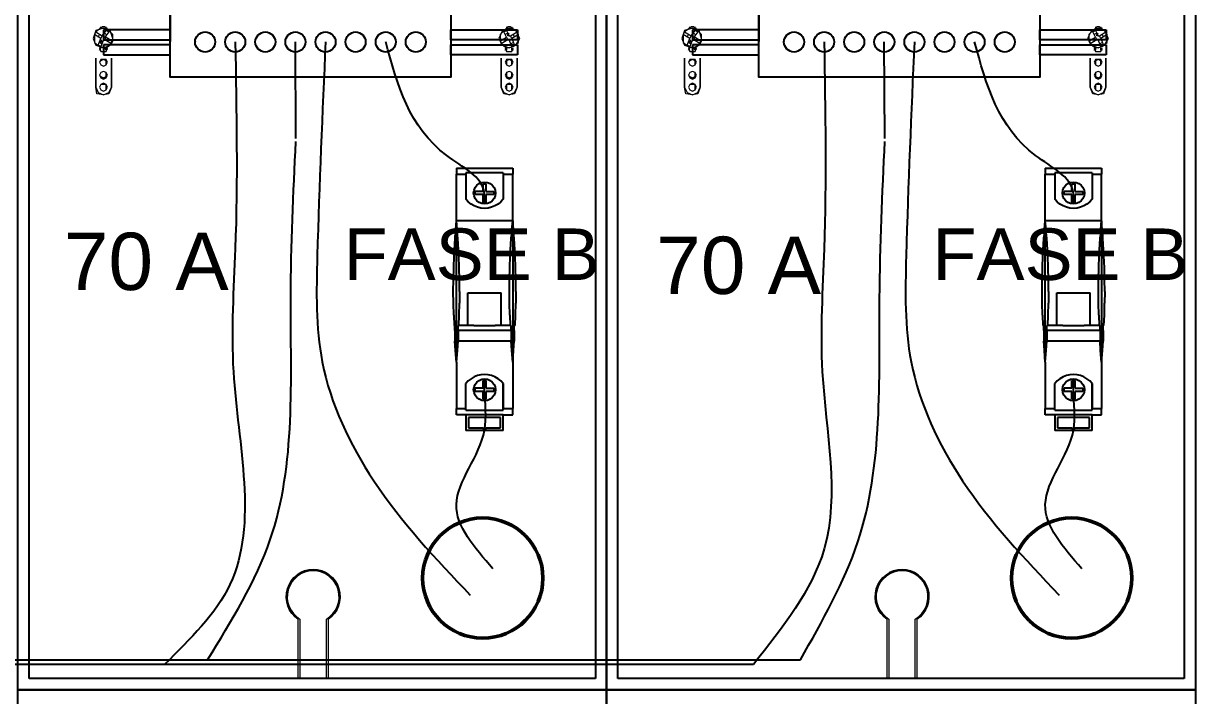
# Model space of a CAD drawing. Header units: millimetres. Extents: x 2991 to 3503, y 2795 to 2987.
# Drawn here: x 3365.52 to 3373.71, y 2888.04 to 2892.74 of the extents above; entities that cross this region are included whole.
import ezdxf

# ---------------------------------------------------------------- set-up
doc = ezdxf.new("R2010")
doc.units = ezdxf.units.MM
doc.linetypes.add('ACAD_ISO02W100', pattern=[15, 12, -3])
doc.layers.add('IND', color=7, linetype='Continuous', lineweight=13)
doc.styles.get("Standard").update_dxf_attribs({"font": ''})
doc.styles.get('Standard').set_extended_font_data('Arial')

msp = doc.modelspace()

# ---------------------------------------------------------------- linework, layer by layer
for p, q in [((3365.5597, 2888.16), (3365.5597, 2896.2336)), ((3369.5173, 2896.2336), (3369.5173, 2888.16)), ((3369.6756, 2888.16), (3369.6756, 2896.2336)), ((3373.6332, 2896.2336), (3373.6332, 2888.16)), ((3366.5446, 2892.8558), (3366.5446, 2892.613)), ((3370.6605, 2892.8558), (3370.6605, 2892.613)), ((3366.5446, 2892.6956), (3366.08, 2892.6956)), ((3366.08, 2892.6956), (3366.08, 2892.6255)), ((3366.08, 2892.6255), (3366.08, 2892.6255)), ((3366.08, 2892.6255), (3366.5446, 2892.6255)), ((3366.5446, 2892.6255), (3366.5446, 2892.6956)), ((3368.5079, 2892.6956), (3368.9725, 2892.6956)), ((3368.5079, 2892.6255), (3368.5079, 2892.6956)), ((3368.9725, 2892.6255), (3368.5079, 2892.6255)), ((3368.9725, 2892.6956), (3368.9725, 2892.6255)), ((3368.9725, 2892.6255), (3368.9725, 2892.6255)), ((3370.6605, 2892.6956), (3370.1959, 2892.6956)), ((3370.1959, 2892.6956), (3370.1959, 2892.6255)), ((3370.1959, 2892.6255), (3370.1959, 2892.6255)), ((3370.1959, 2892.6255), (3370.6605, 2892.6255)), ((3370.6605, 2892.6255), (3370.6605, 2892.6956)), ((3372.6238, 2892.6956), (3373.0884, 2892.6956)), ((3372.6238, 2892.6255), (3372.6238, 2892.6956)), ((3373.0884, 2892.6255), (3372.6238, 2892.6255)), ((3373.0884, 2892.6956), (3373.0884, 2892.6255)), ((3373.0884, 2892.6255), (3373.0884, 2892.6255)), ((3366.5446, 2892.5904), (3366.08, 2892.5904)), ((3366.08, 2892.5904), (3366.08, 2892.5203)), ((3366.5446, 2892.5203), (3366.5446, 2892.5904)), ((3368.5079, 2892.5904), (3368.9725, 2892.5904)), ((3368.5079, 2892.5203), (3368.5079, 2892.5904)), ((3368.9725, 2892.5904), (3368.9725, 2892.5203)), ((3370.6605, 2892.5904), (3370.1959, 2892.5904)), ((3370.1959, 2892.5904), (3370.1959, 2892.5203)), ((3370.6605, 2892.5203), (3370.6605, 2892.5904)), ((3372.6238, 2892.5904), (3373.0884, 2892.5904)), ((3372.6238, 2892.5203), (3372.6238, 2892.5904)), ((3373.0884, 2892.5904), (3373.0884, 2892.5203)), ((3366.08, 2892.5203), (3366.08, 2892.5203)), ((3366.08, 2892.5203), (3366.5446, 2892.5203)), ((3368.9725, 2892.5203), (3368.5079, 2892.5203)), ((3368.9725, 2892.5203), (3368.9725, 2892.5203)), ((3370.1959, 2892.5203), (3370.1959, 2892.5203)), ((3370.1959, 2892.5203), (3370.6605, 2892.5203)), ((3373.0884, 2892.5203), (3372.6238, 2892.5203)), ((3373.0884, 2892.5203), (3373.0884, 2892.5203)), ((3368.5465, 2891.729), (3368.5465, 2891.6854)), ((3368.5465, 2891.729), (3368.9395, 2891.729)), ((3368.9395, 2891.729), (3368.9395, 2891.6854)), ((3372.6624, 2891.729), (3372.6624, 2891.6854)), ((3372.6624, 2891.729), (3373.0554, 2891.729)), ((3373.0554, 2891.729), (3373.0554, 2891.6854)), ((3368.5465, 2891.6854), (3368.612, 2891.6854)), ((3368.5465, 2891.36), (3368.5465, 2891.6854)), ((3368.612, 2891.6963), (3368.612, 2891.6854)), ((3368.874, 2891.6963), (3368.612, 2891.6963)), ((3368.612, 2891.6854), (3368.612, 2891.5107)), ((3368.874, 2891.6963), (3368.874, 2891.6854)), ((3368.874, 2891.6854), (3368.9395, 2891.6854)), ((3368.874, 2891.6854), (3368.874, 2891.5107)), ((3368.9395, 2891.36), (3368.9395, 2891.6854)), ((3372.6624, 2891.6854), (3372.7279, 2891.6854)), ((3372.6624, 2891.36), (3372.6624, 2891.6854)), ((3372.7279, 2891.6963), (3372.7279, 2891.6854)), ((3372.9899, 2891.6963), (3372.7279, 2891.6963)), ((3372.7279, 2891.6854), (3372.7279, 2891.5107)), ((3372.9899, 2891.6963), (3372.9899, 2891.6854)), ((3372.9899, 2891.6854), (3373.0554, 2891.6854)), ((3372.9899, 2891.6854), (3372.9899, 2891.5107)), ((3373.0554, 2891.36), (3373.0554, 2891.6854)), ((3368.6666, 2891.5544), (3368.6692, 2891.5741)), ((3368.6692, 2891.5346), (3368.6666, 2891.5544)), ((3368.6692, 2891.5741), (3368.6768, 2891.5926)), ((3368.6768, 2891.5926), (3368.6889, 2891.6084)), ((3368.6775, 2891.5434), (3368.6775, 2891.5653)), ((3368.7321, 2891.5653), (3368.6775, 2891.5653)), ((3368.6889, 2891.6084), (3368.7048, 2891.6205)), ((3368.7048, 2891.6205), (3368.7232, 2891.6282)), ((3368.7232, 2891.6282), (3368.743, 2891.6308)), ((3368.7321, 2891.6199), (3368.7539, 2891.6199)), ((3368.7321, 2891.5653), (3368.7321, 2891.6199)), ((3368.743, 2891.6308), (3368.7628, 2891.6282)), ((3368.7539, 2891.5653), (3368.7539, 2891.6199)), ((3368.7539, 2891.5653), (3368.8085, 2891.5653)), ((3368.7628, 2891.6282), (3368.7812, 2891.6205)), ((3368.7812, 2891.6205), (3368.797, 2891.6084)), ((3368.797, 2891.6084), (3368.8092, 2891.5926)), ((3368.8085, 2891.5653), (3368.8085, 2891.5434)), ((3368.8092, 2891.5926), (3368.8168, 2891.5741)), ((3368.8168, 2891.5741), (3368.8194, 2891.5544)), ((3368.8194, 2891.5544), (3368.8168, 2891.5346)), ((3372.7825, 2891.5544), (3372.7851, 2891.5741)), ((3372.7851, 2891.5346), (3372.7825, 2891.5544)), ((3372.7851, 2891.5741), (3372.7927, 2891.5926)), ((3372.7927, 2891.5926), (3372.8049, 2891.6084)), ((3372.7934, 2891.5434), (3372.7934, 2891.5653)), ((3372.848, 2891.5653), (3372.7934, 2891.5653)), ((3372.8049, 2891.6084), (3372.8207, 2891.6205)), ((3372.8207, 2891.6205), (3372.8391, 2891.6282)), ((3372.8391, 2891.6282), (3372.8589, 2891.6308)), ((3372.848, 2891.6199), (3372.8698, 2891.6199)), ((3372.848, 2891.5653), (3372.848, 2891.6199)), ((3372.8589, 2891.6308), (3372.8787, 2891.6282)), ((3372.8698, 2891.5653), (3372.8698, 2891.6199)), ((3372.8698, 2891.5653), (3372.9244, 2891.5653)), ((3372.8787, 2891.6282), (3372.8971, 2891.6205)), ((3372.8971, 2891.6205), (3372.9129, 2891.6084)), ((3372.9129, 2891.6084), (3372.9251, 2891.5926)), ((3372.9244, 2891.5653), (3372.9244, 2891.5434)), ((3372.9251, 2891.5926), (3372.9327, 2891.5741)), ((3372.9327, 2891.5741), (3372.9353, 2891.5544)), ((3372.9353, 2891.5544), (3372.9327, 2891.5346)), ((3368.629, 2891.4923), (3368.612, 2891.5107)), ((3368.6485, 2891.4766), (3368.629, 2891.4923)), ((3368.6702, 2891.464), (3368.6485, 2891.4766)), ((3368.6768, 2891.5161), (3368.6692, 2891.5346)), ((3368.6889, 2891.5003), (3368.6768, 2891.5161)), ((3368.7321, 2891.5434), (3368.6775, 2891.5434)), ((3368.7048, 2891.4882), (3368.6889, 2891.5003)), ((3368.7232, 2891.4805), (3368.7048, 2891.4882)), ((3368.743, 2891.4779), (3368.7232, 2891.4805)), ((3368.7321, 2891.4888), (3368.7321, 2891.5434)), ((3368.7539, 2891.4888), (3368.7321, 2891.4888)), ((3368.7628, 2891.4805), (3368.743, 2891.4779)), ((3368.8085, 2891.5434), (3368.7539, 2891.5434)), ((3368.7539, 2891.4888), (3368.7539, 2891.5434)), ((3368.7812, 2891.4882), (3368.7628, 2891.4805)), ((3368.797, 2891.5003), (3368.7812, 2891.4882)), ((3368.8092, 2891.5161), (3368.797, 2891.5003)), ((3368.8168, 2891.5346), (3368.8092, 2891.5161)), ((3368.8374, 2891.4766), (3368.8157, 2891.464)), ((3368.857, 2891.4923), (3368.8374, 2891.4766)), ((3368.874, 2891.5107), (3368.857, 2891.4923)), ((3372.7449, 2891.4923), (3372.7279, 2891.5107)), ((3372.7645, 2891.4766), (3372.7449, 2891.4923)), ((3372.7862, 2891.464), (3372.7645, 2891.4766)), ((3372.7927, 2891.5161), (3372.7851, 2891.5346)), ((3372.8049, 2891.5003), (3372.7927, 2891.5161)), ((3372.848, 2891.5434), (3372.7934, 2891.5434)), ((3372.8207, 2891.4882), (3372.8049, 2891.5003)), ((3372.8391, 2891.4805), (3372.8207, 2891.4882)), ((3372.8589, 2891.4779), (3372.8391, 2891.4805)), ((3372.848, 2891.4888), (3372.848, 2891.5434)), ((3372.8698, 2891.4888), (3372.848, 2891.4888)), ((3372.8787, 2891.4805), (3372.8589, 2891.4779)), ((3372.9244, 2891.5434), (3372.8698, 2891.5434)), ((3372.8698, 2891.4888), (3372.8698, 2891.5434)), ((3372.8971, 2891.4882), (3372.8787, 2891.4805)), ((3372.9129, 2891.5003), (3372.8971, 2891.4882)), ((3372.9251, 2891.5161), (3372.9129, 2891.5003)), ((3372.9327, 2891.5346), (3372.9251, 2891.5161)), ((3372.9534, 2891.4766), (3372.9317, 2891.464)), ((3372.9729, 2891.4923), (3372.9534, 2891.4766)), ((3372.9899, 2891.5107), (3372.9729, 2891.4923)), ((3368.6935, 2891.4548), (3368.6702, 2891.464)), ((3368.718, 2891.4492), (3368.6935, 2891.4548)), ((3368.743, 2891.4474), (3368.718, 2891.4492)), ((3368.768, 2891.4492), (3368.743, 2891.4474)), ((3368.7924, 2891.4548), (3368.768, 2891.4492)), ((3368.8157, 2891.464), (3368.7924, 2891.4548)), ((3372.8095, 2891.4548), (3372.7862, 2891.464)), ((3372.8339, 2891.4492), (3372.8095, 2891.4548)), ((3372.8589, 2891.4474), (3372.8339, 2891.4492)), ((3372.8839, 2891.4492), (3372.8589, 2891.4474)), ((3372.9083, 2891.4548), (3372.8839, 2891.4492)), ((3372.9317, 2891.464), (3372.9083, 2891.4548)), ((3368.5416, 2891.3004), (3368.5465, 2891.36)), ((3368.9395, 2891.36), (3368.5465, 2891.36)), ((3368.5514, 2891.3004), (3368.5465, 2891.36)), ((3368.5465, 2890.3731), (3368.5465, 2891.36)), ((3368.9346, 2891.3004), (3368.9395, 2891.36)), ((3368.9444, 2891.3004), (3368.9395, 2891.36)), ((3368.9395, 2891.36), (3368.9395, 2890.3731)), ((3372.6575, 2891.3004), (3372.6624, 2891.36)), ((3373.0554, 2891.36), (3372.6624, 2891.36)), ((3372.6673, 2891.3004), (3372.6624, 2891.36)), ((3372.6624, 2890.3731), (3372.6624, 2891.36)), ((3373.0505, 2891.3004), (3373.0554, 2891.36)), ((3373.0603, 2891.3004), (3373.0554, 2891.36)), ((3373.0554, 2891.36), (3373.0554, 2890.3731)), ((3368.5343, 2891.1967), (3368.5371, 2891.2377)), ((3368.5371, 2891.2377), (3368.5384, 2891.257)), ((3368.5392, 2891.2692), (3368.5384, 2891.257)), ((3368.5392, 2891.2692), (3368.5398, 2891.2789)), ((3368.5398, 2891.2789), (3368.5416, 2891.3004)), ((3368.5514, 2891.3004), (3368.5531, 2891.2786)), ((3368.5546, 2891.257), (3368.5531, 2891.2786)), ((3368.5558, 2891.2377), (3368.5546, 2891.257)), ((3368.5586, 2891.1967), (3368.5558, 2891.2377)), ((3368.9274, 2891.1967), (3368.9301, 2891.2377)), ((3368.9301, 2891.2377), (3368.9314, 2891.257)), ((3368.9322, 2891.2692), (3368.9314, 2891.257)), ((3368.9322, 2891.2692), (3368.9328, 2891.2789)), ((3368.9328, 2891.2789), (3368.9346, 2891.3004)), ((3368.9444, 2891.3004), (3368.9461, 2891.2786)), ((3368.9476, 2891.257), (3368.9461, 2891.2786)), ((3368.9489, 2891.2377), (3368.9476, 2891.257)), ((3368.9516, 2891.1967), (3368.9489, 2891.2377)), ((3372.6503, 2891.1967), (3372.653, 2891.2377)), ((3372.653, 2891.2377), (3372.6543, 2891.257)), ((3372.6551, 2891.2692), (3372.6543, 2891.257)), ((3372.6551, 2891.2692), (3372.6557, 2891.2789)), ((3372.6557, 2891.2789), (3372.6575, 2891.3004)), ((3372.6673, 2891.3004), (3372.669, 2891.2786)), ((3372.6705, 2891.257), (3372.669, 2891.2786)), ((3372.6718, 2891.2377), (3372.6705, 2891.257)), ((3372.6745, 2891.1967), (3372.6718, 2891.2377)), ((3373.0433, 2891.1967), (3373.046, 2891.2377)), ((3373.046, 2891.2377), (3373.0473, 2891.257)), ((3373.0481, 2891.2692), (3373.0473, 2891.257)), ((3373.0481, 2891.2692), (3373.0488, 2891.2789)), ((3373.0488, 2891.2789), (3373.0505, 2891.3004)), ((3373.0603, 2891.3004), (3373.0621, 2891.2786)), ((3373.0635, 2891.257), (3373.0621, 2891.2786)), ((3373.0648, 2891.2377), (3373.0635, 2891.257)), ((3373.0675, 2891.1967), (3373.0648, 2891.2377)), ((3368.5301, 2891.1145), (3368.5343, 2891.1967)), ((3368.5628, 2891.1145), (3368.5586, 2891.1967)), ((3368.9231, 2891.1145), (3368.9274, 2891.1967)), ((3368.9559, 2891.1145), (3368.9516, 2891.1967)), ((3372.646, 2891.1145), (3372.6503, 2891.1967)), ((3372.6788, 2891.1145), (3372.6745, 2891.1967)), ((3373.0391, 2891.1145), (3373.0433, 2891.1967)), ((3373.0718, 2891.1145), (3373.0675, 2891.1967)), ((3368.5271, 2891.032), (3368.5301, 2891.1145)), ((3368.5659, 2891.032), (3368.5628, 2891.1145)), ((3368.9201, 2891.032), (3368.9231, 2891.1145)), ((3368.9589, 2891.032), (3368.9559, 2891.1145)), ((3372.643, 2891.032), (3372.646, 2891.1145)), ((3372.6818, 2891.032), (3372.6788, 2891.1145)), ((3373.036, 2891.032), (3373.0391, 2891.1145)), ((3373.0748, 2891.032), (3373.0718, 2891.1145)), ((3368.5252, 2890.9493), (3368.5271, 2891.032)), ((3368.5677, 2890.9493), (3368.5659, 2891.032)), ((3368.9183, 2890.9493), (3368.9201, 2891.032)), ((3368.9607, 2890.9493), (3368.9589, 2891.032)), ((3372.6412, 2890.9493), (3372.643, 2891.032)), ((3372.6836, 2890.9493), (3372.6818, 2891.032)), ((3373.0342, 2890.9493), (3373.036, 2891.032)), ((3373.0766, 2890.9493), (3373.0748, 2891.032)), ((3368.5246, 2890.8665), (3368.5252, 2890.9493)), ((3368.5683, 2890.8665), (3368.5677, 2890.9493)), ((3368.9177, 2890.8665), (3368.9183, 2890.9493)), ((3368.9613, 2890.8665), (3368.9607, 2890.9493)), ((3372.6406, 2890.8665), (3372.6412, 2890.9493)), ((3372.6842, 2890.8665), (3372.6836, 2890.9493)), ((3373.0336, 2890.8665), (3373.0342, 2890.9493)), ((3373.0773, 2890.8665), (3373.0766, 2890.9493)), ((3368.5252, 2890.7838), (3368.5246, 2890.8665)), ((3368.5683, 2890.8665), (3368.5677, 2890.7838)), ((3368.6264, 2890.6281), (3368.6264, 2890.8558)), ((3368.6264, 2890.8558), (3368.8592, 2890.8558)), ((3368.8592, 2890.6281), (3368.8592, 2890.8558)), ((3368.9183, 2890.7838), (3368.9177, 2890.8665)), ((3368.9613, 2890.8665), (3368.9607, 2890.7838)), ((3372.6412, 2890.7838), (3372.6406, 2890.8665)), ((3372.6842, 2890.8665), (3372.6836, 2890.7838)), ((3372.7424, 2890.6281), (3372.7424, 2890.8558)), ((3372.7424, 2890.8558), (3372.9751, 2890.8558)), ((3372.9751, 2890.6281), (3372.9751, 2890.8558)), ((3373.0342, 2890.7838), (3373.0336, 2890.8665)), ((3373.0773, 2890.8665), (3373.0766, 2890.7838)), ((3368.5271, 2890.7011), (3368.5252, 2890.7838)), ((3368.5659, 2890.7011), (3368.5677, 2890.7838)), ((3368.9201, 2890.7011), (3368.9183, 2890.7838)), ((3368.9589, 2890.7011), (3368.9607, 2890.7838)), ((3372.643, 2890.7011), (3372.6412, 2890.7838)), ((3372.6818, 2890.7011), (3372.6836, 2890.7838)), ((3373.036, 2890.7011), (3373.0342, 2890.7838)), ((3373.0748, 2890.7011), (3373.0766, 2890.7838)), ((3368.5271, 2890.7011), (3368.5297, 2890.6281)), ((3368.5632, 2890.6281), (3368.5659, 2890.7011)), ((3368.9201, 2890.7011), (3368.9228, 2890.6281)), ((3368.9562, 2890.6281), (3368.9589, 2890.7011)), ((3372.643, 2890.7011), (3372.6457, 2890.6281)), ((3372.6791, 2890.6281), (3372.6818, 2890.7011)), ((3373.036, 2890.7011), (3373.0387, 2890.6281)), ((3373.0721, 2890.6281), (3373.0748, 2890.7011)), ((3368.5355, 2890.6281), (3368.5297, 2890.6281)), ((3368.5355, 2890.5924), (3368.5355, 2890.6281)), ((3368.5355, 2890.5924), (3368.5355, 2890.5191)), ((3368.5632, 2890.6281), (3368.5574, 2890.6281)), ((3368.5574, 2890.5924), (3368.5574, 2890.6281)), ((3368.9286, 2890.5924), (3368.5574, 2890.5924)), ((3368.5574, 2890.5924), (3368.5574, 2890.5191)), ((3368.6264, 2890.6281), (3368.5632, 2890.6281)), ((3368.6683, 2890.6281), (3368.6264, 2890.6281)), ((3368.6683, 2890.6281), (3368.8169, 2890.6281)), ((3368.8592, 2890.6281), (3368.8169, 2890.6281)), ((3368.9228, 2890.6281), (3368.8592, 2890.6281)), ((3368.9286, 2890.6281), (3368.9228, 2890.6281)), ((3368.9286, 2890.5924), (3368.9286, 2890.6281)), ((3368.9286, 2890.5924), (3368.9286, 2890.5191)), ((3368.9562, 2890.6281), (3368.9504, 2890.6281)), ((3368.9504, 2890.5924), (3368.9504, 2890.6281)), ((3368.9504, 2890.5924), (3368.9504, 2890.5191)), ((3372.6515, 2890.6281), (3372.6457, 2890.6281)), ((3372.6515, 2890.5924), (3372.6515, 2890.6281)), ((3372.6515, 2890.5924), (3372.6515, 2890.5191)), ((3372.6791, 2890.6281), (3372.6733, 2890.6281)), ((3372.6733, 2890.5924), (3372.6733, 2890.6281)), ((3373.0445, 2890.5924), (3372.6733, 2890.5924)), ((3372.6733, 2890.5924), (3372.6733, 2890.5191)), ((3372.7424, 2890.6281), (3372.6791, 2890.6281)), ((3372.7843, 2890.6281), (3372.7424, 2890.6281)), ((3372.7843, 2890.6281), (3372.9329, 2890.6281)), ((3372.9751, 2890.6281), (3372.9329, 2890.6281)), ((3373.0387, 2890.6281), (3372.9751, 2890.6281)), ((3373.0445, 2890.6281), (3373.0387, 2890.6281)), ((3373.0445, 2890.5924), (3373.0445, 2890.6281)), ((3373.0445, 2890.5924), (3373.0445, 2890.5191)), ((3373.0721, 2890.6281), (3373.0663, 2890.6281)), ((3373.0663, 2890.5924), (3373.0663, 2890.6281)), ((3373.0663, 2890.5924), (3373.0663, 2890.5191)), ((3368.5398, 2890.4545), (3368.5355, 2890.5191)), ((3368.5531, 2890.4545), (3368.5574, 2890.5191)), ((3368.9286, 2890.5191), (3368.5574, 2890.5191)), ((3368.9328, 2890.4545), (3368.9286, 2890.5191)), ((3368.9461, 2890.4545), (3368.9504, 2890.5191)), ((3372.6557, 2890.4545), (3372.6515, 2890.5191)), ((3372.669, 2890.4545), (3372.6733, 2890.5191)), ((3373.0445, 2890.5191), (3372.6733, 2890.5191)), ((3373.0488, 2890.4545), (3373.0445, 2890.5191)), ((3373.0621, 2890.4545), (3373.0663, 2890.5191)), ((3368.5465, 2890.3731), (3368.5398, 2890.4545)), ((3368.5465, 2890.3731), (3368.5531, 2890.4545)), ((3368.9395, 2890.3731), (3368.9328, 2890.4545)), ((3368.9395, 2890.3731), (3368.9461, 2890.4545)), ((3372.6624, 2890.3731), (3372.6557, 2890.4545)), ((3372.6624, 2890.3731), (3372.669, 2890.4545)), ((3373.0554, 2890.3731), (3373.0488, 2890.4545)), ((3373.0554, 2890.3731), (3373.0621, 2890.4545)), ((3368.5465, 2890.3731), (3368.5465, 2890.0477)), ((3368.9395, 2890.3731), (3368.9395, 2890.0477)), ((3372.6624, 2890.3731), (3372.6624, 2890.0477)), ((3373.0554, 2890.3731), (3373.0554, 2890.0477)), ((3368.629, 2890.2408), (3368.612, 2890.2224)), ((3368.6485, 2890.2565), (3368.629, 2890.2408)), ((3368.6702, 2890.2691), (3368.6485, 2890.2565)), ((3368.6935, 2890.2783), (3368.6702, 2890.2691)), ((3368.6889, 2890.2328), (3368.7048, 2890.2449)), ((3368.718, 2890.2839), (3368.6935, 2890.2783)), ((3368.7048, 2890.2449), (3368.7232, 2890.2526)), ((3368.743, 2890.2857), (3368.718, 2890.2839)), ((3368.7232, 2890.2526), (3368.743, 2890.2552)), ((3368.7321, 2890.1897), (3368.7321, 2890.2442)), ((3368.7321, 2890.2442), (3368.7539, 2890.2442)), ((3368.768, 2890.2839), (3368.743, 2890.2857)), ((3368.743, 2890.2552), (3368.7628, 2890.2526)), ((3368.7539, 2890.1897), (3368.7539, 2890.2442)), ((3368.7628, 2890.2526), (3368.7812, 2890.2449)), ((3368.7924, 2890.2783), (3368.768, 2890.2839)), ((3368.7812, 2890.2449), (3368.797, 2890.2328)), ((3368.8157, 2890.2691), (3368.7924, 2890.2783)), ((3368.8374, 2890.2565), (3368.8157, 2890.2691)), ((3368.857, 2890.2408), (3368.8374, 2890.2565)), ((3368.874, 2890.2224), (3368.857, 2890.2408)), ((3372.7449, 2890.2408), (3372.7279, 2890.2224)), ((3372.7645, 2890.2565), (3372.7449, 2890.2408)), ((3372.7862, 2890.2691), (3372.7645, 2890.2565)), ((3372.8095, 2890.2783), (3372.7862, 2890.2691)), ((3372.8049, 2890.2328), (3372.8207, 2890.2449)), ((3372.8339, 2890.2839), (3372.8095, 2890.2783)), ((3372.8207, 2890.2449), (3372.8391, 2890.2526)), ((3372.8589, 2890.2857), (3372.8339, 2890.2839)), ((3372.8391, 2890.2526), (3372.8589, 2890.2552)), ((3372.848, 2890.1897), (3372.848, 2890.2442)), ((3372.848, 2890.2442), (3372.8698, 2890.2442)), ((3372.8839, 2890.2839), (3372.8589, 2890.2857)), ((3372.8589, 2890.2552), (3372.8787, 2890.2526)), ((3372.8698, 2890.1897), (3372.8698, 2890.2442)), ((3372.8787, 2890.2526), (3372.8971, 2890.2449)), ((3372.9083, 2890.2783), (3372.8839, 2890.2839)), ((3372.8971, 2890.2449), (3372.9129, 2890.2328)), ((3372.9317, 2890.2691), (3372.9083, 2890.2783)), ((3372.9534, 2890.2565), (3372.9317, 2890.2691)), ((3372.9729, 2890.2408), (3372.9534, 2890.2565)), ((3372.9899, 2890.2224), (3372.9729, 2890.2408)), ((3368.612, 2890.0477), (3368.612, 2890.2224)), ((3368.612, 2890.0477), (3368.612, 2890.2224)), ((3368.6666, 2890.1787), (3368.6692, 2890.1985)), ((3368.6692, 2890.159), (3368.6666, 2890.1787)), ((3368.6692, 2890.1985), (3368.6768, 2890.217)), ((3368.6768, 2890.1405), (3368.6692, 2890.159)), ((3368.6768, 2890.217), (3368.6889, 2890.2328)), ((3368.6775, 2890.1678), (3368.6775, 2890.1897)), ((3368.7321, 2890.1897), (3368.6775, 2890.1897)), ((3368.7321, 2890.1678), (3368.6775, 2890.1678)), ((3368.7321, 2890.1132), (3368.7321, 2890.1678)), ((3368.7539, 2890.1897), (3368.8085, 2890.1897)), ((3368.8085, 2890.1678), (3368.7539, 2890.1678)), ((3368.7539, 2890.1132), (3368.7539, 2890.1678)), ((3368.797, 2890.2328), (3368.8092, 2890.217)), ((3368.8085, 2890.1897), (3368.8085, 2890.1678)), ((3368.8092, 2890.217), (3368.8168, 2890.1985)), ((3368.8168, 2890.159), (3368.8092, 2890.1405)), ((3368.8168, 2890.1985), (3368.8194, 2890.1787)), ((3368.8194, 2890.1787), (3368.8168, 2890.159)), ((3368.874, 2890.2224), (3368.874, 2890.0477)), ((3368.874, 2890.0477), (3368.874, 2890.2224)), ((3372.7279, 2890.0477), (3372.7279, 2890.2224)), ((3372.7279, 2890.0477), (3372.7279, 2890.2224)), ((3372.7825, 2890.1787), (3372.7851, 2890.1985)), ((3372.7851, 2890.159), (3372.7825, 2890.1787)), ((3372.7851, 2890.1985), (3372.7927, 2890.217)), ((3372.7927, 2890.1405), (3372.7851, 2890.159)), ((3372.7927, 2890.217), (3372.8049, 2890.2328)), ((3372.7934, 2890.1678), (3372.7934, 2890.1897)), ((3372.848, 2890.1897), (3372.7934, 2890.1897)), ((3372.848, 2890.1678), (3372.7934, 2890.1678)), ((3372.848, 2890.1132), (3372.848, 2890.1678)), ((3372.8698, 2890.1897), (3372.9244, 2890.1897)), ((3372.9244, 2890.1678), (3372.8698, 2890.1678)), ((3372.8698, 2890.1132), (3372.8698, 2890.1678)), ((3372.9129, 2890.2328), (3372.9251, 2890.217)), ((3372.9244, 2890.1897), (3372.9244, 2890.1678)), ((3372.9251, 2890.217), (3372.9327, 2890.1985)), ((3372.9327, 2890.159), (3372.9251, 2890.1405)), ((3372.9327, 2890.1985), (3372.9353, 2890.1787)), ((3372.9353, 2890.1787), (3372.9327, 2890.159)), ((3372.9899, 2890.2224), (3372.9899, 2890.0477)), ((3372.9899, 2890.0477), (3372.9899, 2890.2224)), ((3368.6889, 2890.1247), (3368.6768, 2890.1405)), ((3368.7048, 2890.1126), (3368.6889, 2890.1247)), ((3368.7232, 2890.1049), (3368.7048, 2890.1126)), ((3368.743, 2890.1023), (3368.7232, 2890.1049)), ((3368.7539, 2890.1132), (3368.7321, 2890.1132)), ((3368.7628, 2890.1049), (3368.743, 2890.1023)), ((3368.7812, 2890.1126), (3368.7628, 2890.1049)), ((3368.797, 2890.1247), (3368.7812, 2890.1126)), ((3368.8092, 2890.1405), (3368.797, 2890.1247)), ((3372.8049, 2890.1247), (3372.7927, 2890.1405)), ((3372.8207, 2890.1126), (3372.8049, 2890.1247)), ((3372.8391, 2890.1049), (3372.8207, 2890.1126)), ((3372.8589, 2890.1023), (3372.8391, 2890.1049)), ((3372.8698, 2890.1132), (3372.848, 2890.1132)), ((3372.8787, 2890.1049), (3372.8589, 2890.1023)), ((3372.8971, 2890.1126), (3372.8787, 2890.1049)), ((3372.9129, 2890.1247), (3372.8971, 2890.1126)), ((3372.9251, 2890.1405), (3372.9129, 2890.1247)), ((3368.5465, 2890.0041), (3368.5465, 2890.0477)), ((3368.5465, 2890.0477), (3368.612, 2890.0477)), ((3368.612, 2890.0041), (3368.5465, 2890.0041)), ((3368.612, 2890.0368), (3368.612, 2890.0477)), ((3368.612, 2890.0368), (3368.874, 2890.0368)), ((3368.874, 2890.0041), (3368.612, 2890.0041)), ((3368.612, 2890.0041), (3368.612, 2889.8949)), ((3368.874, 2890.0477), (3368.9395, 2890.0477)), ((3368.874, 2890.0368), (3368.874, 2890.0477)), ((3368.874, 2890.0041), (3368.9395, 2890.0041)), ((3368.874, 2889.8949), (3368.874, 2890.0041)), ((3368.9395, 2890.0041), (3368.9395, 2890.0477)), ((3372.6624, 2890.0041), (3372.6624, 2890.0477)), ((3372.6624, 2890.0477), (3372.7279, 2890.0477)), ((3372.7279, 2890.0041), (3372.6624, 2890.0041)), ((3372.7279, 2890.0368), (3372.7279, 2890.0477)), ((3372.7279, 2890.0368), (3372.9899, 2890.0368)), ((3372.9899, 2890.0041), (3372.7279, 2890.0041)), ((3372.7279, 2890.0041), (3372.7279, 2889.8949)), ((3372.9899, 2890.0477), (3373.0554, 2890.0477)), ((3372.9899, 2890.0368), (3372.9899, 2890.0477)), ((3372.9899, 2890.0041), (3373.0554, 2890.0041)), ((3372.9899, 2889.8949), (3372.9899, 2890.0041)), ((3373.0554, 2890.0041), (3373.0554, 2890.0477)), ((3368.6309, 2889.9851), (3368.6309, 2889.9139)), ((3368.855, 2889.9851), (3368.6309, 2889.9851)), ((3368.6309, 2889.9139), (3368.7321, 2889.9139)), ((3368.7324, 2889.911), (3368.7321, 2889.9139)), ((3368.7539, 2889.9139), (3368.7535, 2889.911)), ((3368.7539, 2889.9139), (3368.855, 2889.9139)), ((3368.855, 2889.9139), (3368.855, 2889.9851)), ((3372.7469, 2889.9851), (3372.7469, 2889.9139)), ((3372.9709, 2889.9851), (3372.7469, 2889.9851)), ((3372.7469, 2889.9139), (3372.848, 2889.9139)), ((3372.8484, 2889.911), (3372.848, 2889.9139)), ((3372.8698, 2889.9139), (3372.8695, 2889.911)), ((3372.8698, 2889.9139), (3372.9709, 2889.9139)), ((3372.9709, 2889.9139), (3372.9709, 2889.9851)), ((3368.874, 2889.8949), (3368.612, 2889.8949)), ((3368.7335, 2889.9084), (3368.7324, 2889.911)), ((3368.7353, 2889.9061), (3368.7335, 2889.9084)), ((3368.7375, 2889.9044), (3368.7353, 2889.9061)), ((3368.7401, 2889.9033), (3368.7375, 2889.9044)), ((3368.743, 2889.9029), (3368.7401, 2889.9033)), ((3368.7458, 2889.9033), (3368.743, 2889.9029)), ((3368.7484, 2889.9044), (3368.7458, 2889.9033)), ((3368.7507, 2889.9061), (3368.7484, 2889.9044)), ((3368.7524, 2889.9084), (3368.7507, 2889.9061)), ((3368.7535, 2889.911), (3368.7524, 2889.9084)), ((3372.9899, 2889.8949), (3372.7279, 2889.8949)), ((3372.8495, 2889.9084), (3372.8484, 2889.911)), ((3372.8512, 2889.9061), (3372.8495, 2889.9084)), ((3372.8534, 2889.9044), (3372.8512, 2889.9061)), ((3372.8561, 2889.9033), (3372.8534, 2889.9044)), ((3372.8589, 2889.9029), (3372.8561, 2889.9033)), ((3372.8617, 2889.9033), (3372.8589, 2889.9029)), ((3372.8644, 2889.9044), (3372.8617, 2889.9033)), ((3372.8666, 2889.9061), (3372.8644, 2889.9044)), ((3372.8684, 2889.9084), (3372.8666, 2889.9061)), ((3372.8695, 2889.911), (3372.8684, 2889.9084)), ((3369.5173, 2888.16), (3365.5597, 2888.16)), ((3373.6332, 2888.16), (3369.6756, 2888.16))]:
    msp.add_line(p, q)
at = {"color": 5}
for p, q in [((3367.4244, 2891.9365), (3367.421, 2892.6104)), ((3371.5404, 2891.9365), (3371.537, 2892.6104)), ((3365.2725, 2888.2922), (3370.9502, 2888.2922))]:
    msp.add_line(p, q, dxfattribs=at)
at = {"color": 1}
msp.add_line((3370.6221, 2888.259), (3365.0921, 2888.259), dxfattribs=at)
for points in [[(3369.5964, 2896.3128), (3369.5964, 2888.0809), (3365.4805, 2888.0809), (3365.4805, 2896.3128)], [(3373.7124, 2896.3128), (3373.7124, 2888.0809), (3369.5964, 2888.0809), (3369.5964, 2896.3128)], [(3366.5446, 2892.8558), (3368.5079, 2892.8558), (3368.5079, 2892.365), (3366.5446, 2892.365)], [(3370.6605, 2892.8558), (3372.6238, 2892.8558), (3372.6238, 2892.365), (3370.6605, 2892.365)], [(3369.5964, 2888.0809), (3369.5964, 2879.849), (3365.4805, 2879.849), (3365.4805, 2888.0809)], [(3373.7124, 2888.0809), (3373.7124, 2879.849), (3369.5964, 2879.849), (3369.5964, 2888.0809)]]:
    msp.add_lwpolyline(points, close=True)
at = {"color": 0, "lineweight": 18}
for points in [[(3366.1442, 2892.6346), (3366.1259, 2892.6896), (3366.08, 2892.708), (3366.0249, 2892.6896), (3366.0065, 2892.6346), (3366.0249, 2892.5888), (3366.08, 2892.5704), (3366.1259, 2892.5888)], [(3366.0983, 2892.6438), (3366.1442, 2892.6163), (3366.1442, 2892.6622), (3366.1075, 2892.6988), (3366.0616, 2892.708), (3366.0249, 2892.6804), (3366.0708, 2892.653), (3366.0983, 2892.6896), (3366.1167, 2892.6804), (3366.0892, 2892.6438)], [(3368.9887, 2892.6346), (3368.9612, 2892.6896), (3368.9153, 2892.708), (3368.8694, 2892.6896), (3368.8418, 2892.6346), (3368.8694, 2892.5888), (3368.9153, 2892.5704), (3368.9612, 2892.5888)], [(3368.851, 2892.6163), (3368.8969, 2892.6438), (3368.8786, 2892.6804), (3368.8969, 2892.6896), (3368.9153, 2892.653), (3368.9245, 2892.653), (3368.9704, 2892.6804), (3368.9336, 2892.708), (3368.8877, 2892.6988), (3368.851, 2892.6622)], [(3370.2602, 2892.6346), (3370.2418, 2892.6896), (3370.1959, 2892.708), (3370.1408, 2892.6896), (3370.1225, 2892.6346), (3370.1408, 2892.5888), (3370.1959, 2892.5704), (3370.2418, 2892.5888)], [(3370.2143, 2892.6438), (3370.2602, 2892.6163), (3370.2602, 2892.6622), (3370.2235, 2892.6988), (3370.1776, 2892.708), (3370.1408, 2892.6804), (3370.1867, 2892.653), (3370.2143, 2892.6896), (3370.2326, 2892.6804), (3370.2051, 2892.6438)], [(3373.1047, 2892.6346), (3373.0771, 2892.6896), (3373.0312, 2892.708), (3372.9853, 2892.6896), (3372.9578, 2892.6346), (3372.9853, 2892.5888), (3373.0312, 2892.5704), (3373.0771, 2892.5888)], [(3372.967, 2892.6163), (3373.0129, 2892.6438), (3372.9945, 2892.6804), (3373.0129, 2892.6896), (3373.0312, 2892.653), (3373.0404, 2892.653), (3373.0863, 2892.6804), (3373.0496, 2892.708), (3373.0037, 2892.6988), (3372.967, 2892.6622)], [(3366.08, 2892.6255), (3366.0616, 2892.5796), (3366.0433, 2892.5888), (3366.0616, 2892.6346), (3366.0157, 2892.6622), (3366.0157, 2892.6071), (3366.0524, 2892.5796), (3366.0983, 2892.5704), (3366.1351, 2892.598), (3366.0892, 2892.6255)], [(3368.9061, 2892.6255), (3368.8602, 2892.598), (3368.8969, 2892.5704), (3368.9428, 2892.5796), (3368.9796, 2892.6071), (3368.9796, 2892.6622), (3368.9336, 2892.6346), (3368.952, 2892.5888), (3368.9336, 2892.5796), (3368.9153, 2892.6255)], [(3368.9153, 2892.6622), (3368.9061, 2892.6622)], [(3370.1959, 2892.6255), (3370.1776, 2892.5796), (3370.1592, 2892.5888), (3370.1776, 2892.6346), (3370.1317, 2892.6622), (3370.1317, 2892.6071), (3370.1684, 2892.5796), (3370.2143, 2892.5704), (3370.251, 2892.598), (3370.2051, 2892.6255)], [(3373.022, 2892.6255), (3372.9761, 2892.598), (3373.0129, 2892.5704), (3373.0588, 2892.5796), (3373.0955, 2892.6071), (3373.0955, 2892.6622), (3373.0496, 2892.6346), (3373.0679, 2892.5888), (3373.0496, 2892.5796), (3373.0312, 2892.6255)], [(3373.0312, 2892.6622), (3373.022, 2892.6622)], [(3366.0524, 2892.5521), (3366.0616, 2892.5704)], [(3370.1684, 2892.5521), (3370.1776, 2892.5704)], [(3366.0249, 2892.295), (3366.0249, 2892.497)], [(3366.1075, 2892.4694), (3366.0983, 2892.4878), (3366.0616, 2892.4878), (3366.0524, 2892.4694), (3366.0616, 2892.4511), (3366.08, 2892.4419), (3366.0983, 2892.4511)], [(3366.0983, 2892.4694), (3366.0983, 2892.4786), (3366.08, 2892.4878), (3366.0616, 2892.4786), (3366.0524, 2892.4694), (3366.0616, 2892.4511), (3366.08, 2892.4419), (3366.0983, 2892.4511)], [(3366.1351, 2892.497), (3366.1351, 2892.295)], [(3368.8602, 2892.295), (3368.8602, 2892.497)], [(3368.9704, 2892.295), (3368.952, 2892.2491), (3368.9153, 2892.2399), (3368.8786, 2892.2491), (3368.8602, 2892.295), (3368.8786, 2892.2583), (3368.9153, 2892.2399), (3368.952, 2892.2583), (3368.9704, 2892.295), (3368.9704, 2892.497)], [(3368.9428, 2892.4694), (3368.9336, 2892.4878), (3368.8969, 2892.4878), (3368.8877, 2892.4694), (3368.8969, 2892.4511), (3368.9153, 2892.4419), (3368.9336, 2892.4511)], [(3368.9336, 2892.4694), (3368.9336, 2892.4786), (3368.9153, 2892.4878), (3368.8969, 2892.4786), (3368.8969, 2892.4511), (3368.9153, 2892.4419), (3368.9336, 2892.4511)], [(3370.1408, 2892.295), (3370.1408, 2892.497)], [(3370.2235, 2892.4694), (3370.2143, 2892.4878), (3370.1776, 2892.4878), (3370.1684, 2892.4694), (3370.1776, 2892.4511), (3370.1959, 2892.4419), (3370.2143, 2892.4511)], [(3370.2143, 2892.4694), (3370.2143, 2892.4786), (3370.1959, 2892.4878), (3370.1776, 2892.4786), (3370.1684, 2892.4694), (3370.1776, 2892.4511), (3370.1959, 2892.4419), (3370.2143, 2892.4511)], [(3370.251, 2892.497), (3370.251, 2892.295)], [(3372.9761, 2892.295), (3372.9761, 2892.497)], [(3373.0863, 2892.295), (3373.0679, 2892.2491), (3373.0312, 2892.2399), (3372.9945, 2892.2491), (3372.9761, 2892.295), (3372.9945, 2892.2583), (3373.0312, 2892.2399), (3373.0679, 2892.2583), (3373.0863, 2892.295), (3373.0863, 2892.497)], [(3373.0588, 2892.4694), (3373.0496, 2892.4878), (3373.0129, 2892.4878), (3373.0037, 2892.4694), (3373.0129, 2892.4511), (3373.0312, 2892.4419), (3373.0496, 2892.4511)], [(3373.0496, 2892.4694), (3373.0496, 2892.4786), (3373.0312, 2892.4878), (3373.0129, 2892.4786), (3373.0129, 2892.4511), (3373.0312, 2892.4419), (3373.0496, 2892.4511)], [(3366.0983, 2892.3776), (3366.0983, 2892.396), (3366.08, 2892.4052), (3366.0616, 2892.396), (3366.0524, 2892.3776), (3366.0616, 2892.3684), (3366.08, 2892.3593), (3366.0983, 2892.3684)], [(3366.1075, 2892.3776), (3366.0983, 2892.396), (3366.08, 2892.4052), (3366.0616, 2892.396), (3366.0524, 2892.3776), (3366.0616, 2892.3593), (3366.08, 2892.3501), (3366.0983, 2892.3593)], [(3368.9428, 2892.3776), (3368.9336, 2892.396), (3368.9153, 2892.4052), (3368.8969, 2892.396), (3368.8877, 2892.3776), (3368.8969, 2892.3593), (3368.9153, 2892.3501), (3368.9336, 2892.3593)], [(3368.9336, 2892.3776), (3368.9336, 2892.396), (3368.9153, 2892.4052), (3368.8969, 2892.396), (3368.8969, 2892.3684), (3368.9153, 2892.3593), (3368.9336, 2892.3684)], [(3370.2143, 2892.3776), (3370.2143, 2892.396), (3370.1959, 2892.4052), (3370.1776, 2892.396), (3370.1684, 2892.3776), (3370.1776, 2892.3684), (3370.1959, 2892.3593), (3370.2143, 2892.3684)], [(3370.2235, 2892.3776), (3370.2143, 2892.396), (3370.1959, 2892.4052), (3370.1776, 2892.396), (3370.1684, 2892.3776), (3370.1776, 2892.3593), (3370.1959, 2892.3501), (3370.2143, 2892.3593)], [(3373.0588, 2892.3776), (3373.0496, 2892.396), (3373.0312, 2892.4052), (3373.0129, 2892.396), (3373.0037, 2892.3776), (3373.0129, 2892.3593), (3373.0312, 2892.3501), (3373.0496, 2892.3593)], [(3373.0496, 2892.3776), (3373.0496, 2892.396), (3373.0312, 2892.4052), (3373.0129, 2892.396), (3373.0129, 2892.3684), (3373.0312, 2892.3593), (3373.0496, 2892.3684)], [(3366.1351, 2892.295), (3366.1167, 2892.2491), (3366.08, 2892.2399), (3366.0341, 2892.2491), (3366.0249, 2892.295), (3366.0433, 2892.2583), (3366.08, 2892.2399), (3366.1167, 2892.2583)], [(3366.1075, 2892.295), (3366.0983, 2892.3134), (3366.08, 2892.3225), (3366.0616, 2892.3134), (3366.0524, 2892.295), (3366.0616, 2892.2766), (3366.08, 2892.2675), (3366.0983, 2892.2766)], [(3366.0983, 2892.295), (3366.0983, 2892.3134), (3366.0616, 2892.3134), (3366.0524, 2892.295), (3366.0616, 2892.2766), (3366.08, 2892.2675), (3366.0983, 2892.2766)], [(3368.9428, 2892.295), (3368.9336, 2892.3134), (3368.9153, 2892.3225), (3368.8969, 2892.3134), (3368.8877, 2892.295), (3368.8969, 2892.2766), (3368.9153, 2892.2675), (3368.9336, 2892.2766)], [(3368.9336, 2892.295), (3368.9336, 2892.3134), (3368.8969, 2892.3134), (3368.8969, 2892.2766), (3368.9153, 2892.2675), (3368.9336, 2892.2766)], [(3370.251, 2892.295), (3370.2326, 2892.2491), (3370.1959, 2892.2399), (3370.15, 2892.2491), (3370.1408, 2892.295), (3370.1592, 2892.2583), (3370.1959, 2892.2399), (3370.2326, 2892.2583)], [(3370.2235, 2892.295), (3370.2143, 2892.3134), (3370.1959, 2892.3225), (3370.1776, 2892.3134), (3370.1684, 2892.295), (3370.1776, 2892.2766), (3370.1959, 2892.2675), (3370.2143, 2892.2766)], [(3370.2143, 2892.295), (3370.2143, 2892.3134), (3370.1776, 2892.3134), (3370.1684, 2892.295), (3370.1776, 2892.2766), (3370.1959, 2892.2675), (3370.2143, 2892.2766)], [(3373.0588, 2892.295), (3373.0496, 2892.3134), (3373.0312, 2892.3225), (3373.0129, 2892.3134), (3373.0037, 2892.295), (3373.0129, 2892.2766), (3373.0312, 2892.2675), (3373.0496, 2892.2766)], [(3373.0496, 2892.295), (3373.0496, 2892.3134), (3373.0129, 2892.3134), (3373.0129, 2892.2766), (3373.0312, 2892.2675), (3373.0496, 2892.2766)]]:
    msp.add_lwpolyline(points, close=True, dxfattribs=at)
for points in [[(3366.0524, 2892.708), (3366.0616, 2892.708), (3366.0616, 2892.7172)], [(3366.1075, 2892.6988), (3366.0892, 2892.7172), (3366.0708, 2892.7172), (3366.0524, 2892.6988)], [(3366.0892, 2892.708), (3366.0983, 2892.708), (3366.0983, 2892.7172)], [(3366.0983, 2892.708), (3366.1075, 2892.708)], [(3368.9428, 2892.6988), (3368.9245, 2892.7172), (3368.9061, 2892.7172), (3368.8877, 2892.6988)], [(3368.8969, 2892.7172), (3368.8969, 2892.708), (3368.9061, 2892.708)], [(3368.9428, 2892.708), (3368.9336, 2892.708), (3368.9336, 2892.7172)], [(3370.1684, 2892.708), (3370.1776, 2892.708), (3370.1776, 2892.7172)], [(3370.2235, 2892.6988), (3370.2051, 2892.7172), (3370.1867, 2892.7172), (3370.1684, 2892.6988)], [(3370.2051, 2892.708), (3370.2143, 2892.708), (3370.2143, 2892.7172)], [(3370.2143, 2892.708), (3370.2235, 2892.708)], [(3373.0588, 2892.6988), (3373.0404, 2892.7172), (3373.022, 2892.7172), (3373.0037, 2892.6988)], [(3373.0129, 2892.7172), (3373.0129, 2892.708), (3373.022, 2892.708)], [(3373.0588, 2892.708), (3373.0496, 2892.708), (3373.0496, 2892.7172)], [(3366.0249, 2892.6804), (3366.0157, 2892.6622)], [(3366.0433, 2892.6438), (3366.0524, 2892.6622)], [(3366.0708, 2892.653), (3366.0616, 2892.6346)], [(3366.0616, 2892.6255), (3366.0708, 2892.6163), (3366.0616, 2892.6071), (3366.0616, 2892.6163), (3366.0616, 2892.6071)], [(3366.0983, 2892.6622), (3366.0892, 2892.6714)], [(3366.0892, 2892.6255), (3366.0983, 2892.6438)], [(3366.1075, 2892.6346), (3366.0983, 2892.6163)], [(3366.1351, 2892.598), (3366.1442, 2892.6163)], [(3368.851, 2892.6163), (3368.8602, 2892.598)], [(3368.8877, 2892.6163), (3368.8786, 2892.6346)], [(3368.9061, 2892.6714), (3368.8877, 2892.6622)], [(3368.8969, 2892.6438), (3368.9061, 2892.6255)], [(3368.9153, 2892.653), (3368.9061, 2892.653), (3368.9061, 2892.6622), (3368.9153, 2892.6714)], [(3368.9336, 2892.6346), (3368.9245, 2892.653)], [(3368.9428, 2892.6622), (3368.952, 2892.6438)], [(3368.9796, 2892.6622), (3368.9704, 2892.6804)], [(3370.1408, 2892.6804), (3370.1317, 2892.6622)], [(3370.1592, 2892.6438), (3370.1684, 2892.6622)], [(3370.1867, 2892.653), (3370.1776, 2892.6346)], [(3370.1776, 2892.6255), (3370.1867, 2892.6163), (3370.1776, 2892.6071), (3370.1776, 2892.6163), (3370.1776, 2892.6071)], [(3370.2143, 2892.6622), (3370.2051, 2892.6714)], [(3370.2051, 2892.6255), (3370.2143, 2892.6438)], [(3370.2235, 2892.6346), (3370.2143, 2892.6163)], [(3370.251, 2892.598), (3370.2602, 2892.6163)], [(3372.967, 2892.6163), (3372.9761, 2892.598)], [(3373.0037, 2892.6163), (3372.9945, 2892.6346)], [(3373.022, 2892.6714), (3373.0037, 2892.6622)], [(3373.0129, 2892.6438), (3373.022, 2892.6255)], [(3373.0312, 2892.653), (3373.022, 2892.653), (3373.022, 2892.6622), (3373.0312, 2892.6714)], [(3373.0496, 2892.6346), (3373.0404, 2892.653)], [(3373.0588, 2892.6622), (3373.0679, 2892.6438)], [(3373.0955, 2892.6622), (3373.0863, 2892.6804)], [(3366.0524, 2892.6071), (3366.0708, 2892.598)], [(3366.0616, 2892.5704), (3366.0524, 2892.5704), (3366.0616, 2892.5429), (3366.0983, 2892.5429), (3366.1075, 2892.5704)], [(3366.0983, 2892.5521), (3366.0892, 2892.5704)], [(3366.1075, 2892.5521), (3366.0983, 2892.5704)], [(3368.8877, 2892.5521), (3368.8969, 2892.5704), (3368.8969, 2892.5521)], [(3368.8969, 2892.5704), (3368.8877, 2892.5704), (3368.8969, 2892.5429), (3368.9336, 2892.5429), (3368.9428, 2892.5704)], [(3368.9245, 2892.598), (3368.9428, 2892.6071)], [(3368.9336, 2892.5521), (3368.9336, 2892.5704), (3368.9428, 2892.5521)], [(3370.1684, 2892.6071), (3370.1867, 2892.598)], [(3370.1776, 2892.5704), (3370.1684, 2892.5704), (3370.1776, 2892.5429), (3370.2143, 2892.5429), (3370.2235, 2892.5704)], [(3370.2143, 2892.5521), (3370.2051, 2892.5704)], [(3370.2235, 2892.5521), (3370.2143, 2892.5704)], [(3373.0037, 2892.5521), (3373.0129, 2892.5704), (3373.0129, 2892.5521)], [(3373.0129, 2892.5704), (3373.0037, 2892.5704), (3373.0129, 2892.5429), (3373.0496, 2892.5429), (3373.0588, 2892.5704)], [(3373.0404, 2892.598), (3373.0588, 2892.6071)], [(3373.0496, 2892.5521), (3373.0496, 2892.5704), (3373.0588, 2892.5521)]]:
    msp.add_lwpolyline(points, dxfattribs=at)
for points in [[(3366.5446, 2892.6104), (3366.5446, 2892.613)], [(3366.7199, 2892.613), (3366.7199, 2892.6104)], [(3370.6605, 2892.6104), (3370.6605, 2892.613)], [(3370.8358, 2892.613), (3370.8358, 2892.6104)]]:
    msp.add_lwpolyline(points)
at = {"lineweight": 18}
for points in [[(3367.649, 2888.5757), (3367.649, 2888.16), (3369.5173, 2888.16), (3367.6375, 2888.16), (3367.6375, 2888.5757, 3.647882), (3367.4528, 2888.5757), (3367.4528, 2888.16), (3365.5597, 2888.16), (3367.4412, 2888.16), (3367.4412, 2888.5757)], [(3371.765, 2888.5757), (3371.765, 2888.16), (3373.6332, 2888.16), (3371.7534, 2888.16), (3371.7534, 2888.5757, 3.647882), (3371.5687, 2888.5757), (3371.5687, 2888.16), (3369.6756, 2888.16), (3371.5572, 2888.16), (3371.5572, 2888.5757)]]:
    msp.add_lwpolyline(points, format="xyb", dxfattribs=at)
for centre in [(3366.79, 2892.6104), (3367.0003, 2892.6104), (3367.2107, 2892.6104), (3367.421, 2892.6104), (3367.6314, 2892.6104), (3367.8417, 2892.6104), (3368.0521, 2892.6104), (3368.2624, 2892.6104), (3370.9059, 2892.6104), (3371.1163, 2892.6104), (3371.3266, 2892.6104), (3371.537, 2892.6104), (3371.7473, 2892.6104), (3371.9577, 2892.6104), (3372.168, 2892.6104), (3372.3784, 2892.6104)]:
    msp.add_circle(centre, 0.0701)
at = {"linetype": 'ACAD_ISO02W100', "lineweight": 50}
for centre in [(3368.7306, 2888.8626), (3372.8465, 2888.8626)]:
    msp.add_circle(centre, 0.4203, dxfattribs=at)
for centre in [(3367.5451, 2888.7325), (3371.6611, 2888.7325)]:
    msp.add_arc(centre, 0.1881, 303.53818, 236.46182)
at = {"color": 1}
for points in [[(3367.0003, 2892.6104), (3367.0003, 2891.1653), (3366.9876, 2890.3047), (3366.9627, 2888.8176), (3366.5062, 2888.259)], [(3368.743, 2891.4888), (3368.743, 2891.5523), (3368.4782, 2891.8171), (3368.0521, 2892.6104)], [(3371.1163, 2892.6104), (3371.1163, 2891.1653), (3371.1036, 2890.3047), (3371.1163, 2889.0665), (3370.6221, 2888.259)], [(3372.8589, 2891.4888), (3372.8589, 2891.5523), (3372.5941, 2891.8171), (3372.168, 2892.6104)], [(3368.8018, 2888.9273), (3368.5464, 2889.3769), (3368.743, 2889.8949), (3368.743, 2890.1779), (3368.743, 2890.2442)], [(3372.9177, 2888.9273), (3372.6623, 2889.3769), (3372.8589, 2889.8949), (3372.8589, 2890.1779), (3372.8589, 2890.2442)]]:
    msp.add_spline(points, degree=3, dxfattribs=at)
at = {"color": 5}
for points in [[(3367.6314, 2892.6104), (3367.5736, 2891.1145), (3367.6087, 2890.3745), (3367.9684, 2889.5428), (3368.6422, 2888.7439)], [(3371.7473, 2892.6104), (3371.6896, 2891.1145), (3371.7246, 2890.3745), (3372.0843, 2889.5428), (3372.7581, 2888.7439)], [(3366.8064, 2888.2922), (3367.2452, 2889.1321), (3367.3882, 2890.8205), (3367.4245, 2891.9158)], [(3370.9502, 2888.2922), (3371.3522, 2889.1162), (3371.5041, 2890.8205), (3371.5405, 2891.9158)]]:
    msp.add_spline(points, degree=3, dxfattribs=at)

# ---------------------------------------------------------------- texts
at = {"layer": 'IND', "color": 3, "attachment_point": 1}
for s, width, gutter_width, insert, char_height in [('{\\fArial Unicode MS|b0|i0|c0|p2;FASE B}', 2.633569, 1.8009, (3367.7583, 2891.3066), 0.360187), ('{\\fArial Unicode MS|b0|i0|c0|p2;FASE B}', 2.633569, 1.8009, (3371.8742, 2891.3066), 0.360187), ('{\\fArial Unicode MS|b0|i0|c0|p2;70 A}', 2.931072, 2.0044, (3365.8029, 2891.2772), 0.400876), ('{\\fArial Unicode MS|b0|i0|c0|p2;70 A}', 2.931072, 2.0044, (3369.9431, 2891.2496), 0.400876)]:
    msp.add_mtext_dynamic_manual_height_columns(s, width=width, gutter_width=gutter_width, heights=[0], dxfattribs=dict(at, insert=insert, char_height=char_height))

doc.saveas('drawing.dxf')
